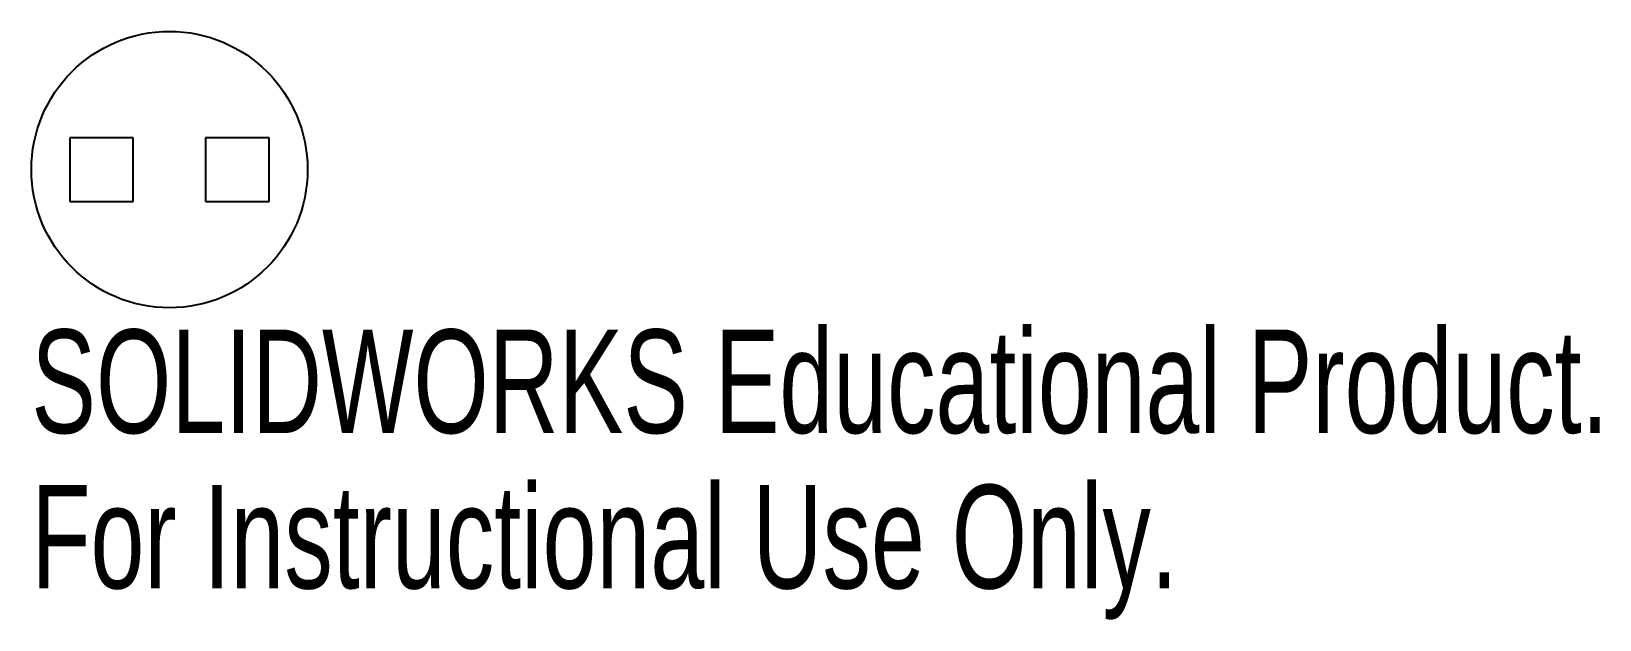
# Model space of a CAD drawing. Header units: inches. Extents: x -0.25 to 2.63, y -0.83 to 0.25.
import ezdxf

# ---------------------------------------------------------------- set-up
doc = ezdxf.new("R2010")
doc.units = ezdxf.units.IN
doc.header["$MEASUREMENT"] = 0
doc.styles.add('SLDTEXTSTYLE0', font='TXT', dxfattribs={"width": 0.7})

msp = doc.modelspace()

# ---------------------------------------------------------------- linework, layer by layer
at = {"color": 7, "linetype": 'Continuous', "lineweight": 25}
for p, q in [((-0.1835, 0.0585), (-0.1835, -0.0585)), ((-0.0665, 0.0585), (-0.1835, 0.0585)), ((-0.0665, -0.0585), (-0.0665, 0.0585)), ((0.0665, 0.0585), (0.0665, -0.0585)), ((0.1835, 0.0585), (0.0665, 0.0585)), ((0.1835, -0.0585), (0.1835, 0.0585)), ((-0.1835, -0.0585), (-0.0665, -0.0585)), ((0.0665, -0.0585), (0.1835, -0.0585))]:
    msp.add_line(p, q, dxfattribs=at)
msp.add_circle((0, 0), 0.254, dxfattribs=at)

# ---------------------------------------------------------------- texts
at = {"color": 7, "linetype": 'Continuous', "char_height": 0.1903, "attachment_point": 1, "style": 'SLDTEXTSTYLE0'}
for s, insert in [('SOLIDWORKS Educational Product.', (-0.254, -0.2941)), ('For Instructional Use Only.', (-0.254, -0.5796))]:
    msp.add_mtext(s, dxfattribs=dict(at, insert=insert))

doc.saveas('drawing.dxf')
